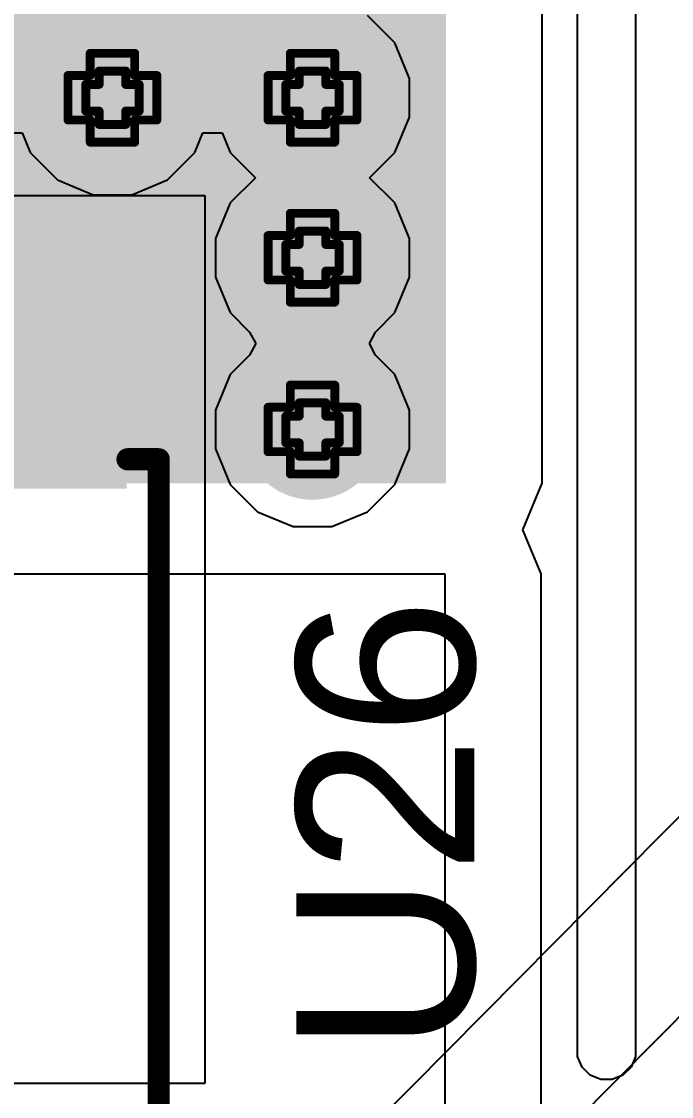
# Model space of a CAD drawing. Header units: inches. Extents: x -4 to 5258, y -4 to 5281.
# Drawn here: x 105.97 to 109.69, y 83.39 to 89.53 of the extents above; entities that cross this region are included whole.
import ezdxf

# ---------------------------------------------------------------- set-up
doc = ezdxf.new("R2010")
doc.units = ezdxf.units.IN
for name, color, linetype in [('Bottom Layer', 5, 'Continuous'), ('Bottom Solder', 6, 'Continuous'), ('Drill Drawing', 1, 'Continuous'), ('Layer 1', 16, 'Continuous'), ('Layer 2', 76, 'Continuous'), ('Top Layer', 1, 'Continuous'), ('Top Overlay', 2, 'Continuous'), ('Top Paste', 8, 'Continuous'), ('Top Solder', 216, 'Continuous'), ('Via Holes', 16, 'Continuous')]:
    doc.layers.add(name, color=color, linetype=linetype)
doc.styles.add('Arial', font='', dxfattribs={"height": 0.2})
doc.styles.get('Arial').set_extended_font_data('Arial')

# ---------------------------------------------------------------- blocks, each defined once
blk = doc.blocks.new('SOIC_8_7')
at = {"layer": 'Top Layer'}
blk.add_hatch(color=1, dxfattribs=at).paths.add_polyline_path([(3.475, -1.605), (3.475, -2.205), (1.925, -2.205), (1.925, -1.605)])
at = {"layer": 'Top Paste'}
blk.add_hatch(color=8, dxfattribs=at).paths.add_polyline_path([(3.475, -1.605), (3.475, -2.205), (1.925, -2.205), (1.925, -1.605)])
at = {"layer": 'Top Solder'}
blk.add_hatch(color=216, dxfattribs=at).paths.add_polyline_path([(3.5766, -1.5034), (3.5766, -2.3066), (1.8234, -2.3066), (1.8234, -1.5034)])
at = {"layer": 'Top Overlay'}
for points in [[(1.9906, -2.3114, 0.127, 0.127, 0), (1.9906, -2.4892, 0.127, 0.127, 0)], [(-1.9906, -2.4892, 0.127, 0.127, 0), (1.9906, -2.4892, 0.127, 0.127, 0)]]:
    blk.add_lwpolyline(points, format="xyseb", dxfattribs=at)
for points in [[(1.9588, -2.3114, 0.0635, 0.0635, 1), (2.0223, -2.3114, 0.0635, 0.0635, 1)], [(1.9589, -2.4892, 0.0635, 0.0635, 1), (2.0224, -2.4892, 0.0635, 0.0635, 1)], [(1.9589, -2.4892, 0.0635, 0.0635, 1), (2.0224, -2.4892, 0.0635, 0.0635, 1)]]:
    blk.add_lwpolyline(points, format="xyseb", close=True, dxfattribs=at)
blk = doc.blocks.new('13_WQFN_HR__3_2__31')
at = {"layer": 'Top Solder'}
for p in [(-0.575, 1.8099), (0.575, 1.81)]:
    blk.add_line(p, (5220.6763, 5271.621), dxfattribs=at)

msp = doc.modelspace()

# ---------------------------------------------------------------- hatches: boundary and pattern name
at = {"layer": 'Bottom Layer'}
h = msp.add_hatch(color=5, dxfattribs=at)
edge = h.paths.add_edge_path()
edge.add_arc((106.4921, 89.0936), 0.3, 0, 360)
h = msp.add_hatch(color=5, dxfattribs=at)
edge = h.paths.add_edge_path()
edge.add_arc((107.6351, 89.0936), 0.3, 0, 360)
h = msp.add_hatch(color=5, dxfattribs=at)
edge = h.paths.add_edge_path()
edge.add_arc((107.6351, 88.1792), 0.3, 0, 360)
h = msp.add_hatch(color=5, dxfattribs=at)
edge = h.paths.add_edge_path()
edge.add_arc((107.6351, 87.1977), 0.3, 0, 360)
at = {"layer": 'Bottom Solder'}
h = msp.add_hatch(color=6, dxfattribs=at)
edge = h.paths.add_edge_path()
edge.add_arc((106.4921, 89.0936), 0.4016, 0, 360)
h = msp.add_hatch(color=6, dxfattribs=at)
edge = h.paths.add_edge_path()
edge.add_arc((107.6351, 89.0936), 0.4016, 0, 360)
h = msp.add_hatch(color=6, dxfattribs=at)
edge = h.paths.add_edge_path()
edge.add_arc((107.6351, 88.1792), 0.4016, 0, 360)
h = msp.add_hatch(color=6, dxfattribs=at)
edge = h.paths.add_edge_path()
edge.add_arc((107.6351, 87.1977), 0.4016, 0, 360)
at = {"layer": 'Layer 1'}
h = msp.add_hatch(color=16, dxfattribs=at)
edge = h.paths.add_edge_path()
edge.add_arc((106.4921, 89.0936), 0.3, 0, 360)
h = msp.add_hatch(color=16, dxfattribs=at)
edge = h.paths.add_edge_path()
edge.add_arc((107.6351, 89.0936), 0.3, 0, 360)
h = msp.add_hatch(color=16, dxfattribs=at)
edge = h.paths.add_edge_path()
edge.add_arc((107.6351, 88.1792), 0.3, 0, 360)
h = msp.add_hatch(color=16, dxfattribs=at)
edge = h.paths.add_edge_path()
edge.add_arc((107.6351, 87.1977), 0.3, 0, 360)
at = {"layer": 'Layer 2'}
h = msp.add_hatch(color=76, dxfattribs=at)
edge = h.paths.add_edge_path()
edge.add_arc((106.4921, 89.0936), 0.3, 0, 360)
h = msp.add_hatch(color=76, dxfattribs=at)
edge = h.paths.add_edge_path()
edge.add_arc((107.6351, 89.0936), 0.3, 0, 360)
h = msp.add_hatch(color=76, dxfattribs=at)
edge = h.paths.add_edge_path()
edge.add_arc((107.6351, 88.1792), 0.3, 0, 360)
h = msp.add_hatch(color=76, dxfattribs=at)
edge = h.paths.add_edge_path()
edge.add_arc((107.6351, 87.1977), 0.3, 0, 360)
at = {"layer": 'Top Layer'}
msp.add_hatch(color=1, dxfattribs=at).paths.add_polyline_path([(104.6019, 86.8906), (108.3971, 86.8906), (108.3971, 90.4728), (104.6019, 90.4728)])
h = msp.add_hatch(color=1, dxfattribs=at)
edge = h.paths.add_edge_path()
edge.add_arc((106.4921, 89.0936), 0.3, 0, 360)
h = msp.add_hatch(color=1, dxfattribs=at)
edge = h.paths.add_edge_path()
edge.add_arc((107.6351, 89.0936), 0.3, 0, 360)
h = msp.add_hatch(color=1, dxfattribs=at)
edge = h.paths.add_edge_path()
edge.add_arc((107.6351, 88.1792), 0.3, 0, 360)
h = msp.add_hatch(color=1, dxfattribs=at)
edge = h.paths.add_edge_path()
edge.add_arc((107.6351, 87.1977), 0.3, 0, 360)
at = {"layer": 'Top Solder'}
h = msp.add_hatch(color=216, dxfattribs=at)
edge = h.paths.add_edge_path()
edge.add_arc((106.4921, 89.0936), 0.4016, 0, 360)
h = msp.add_hatch(color=216, dxfattribs=at)
edge = h.paths.add_edge_path()
edge.add_arc((107.6351, 89.0936), 0.4016, 0, 360)
h = msp.add_hatch(color=216, dxfattribs=at)
edge = h.paths.add_edge_path()
edge.add_arc((107.6351, 88.1792), 0.4016, 0, 360)
h = msp.add_hatch(color=216, dxfattribs=at)
edge = h.paths.add_edge_path()
edge.add_arc((107.6351, 87.1977), 0.4016, 0, 360)
at = {"layer": 'Via Holes'}
h = msp.add_hatch(color=7, dxfattribs=at)
edge = h.paths.add_edge_path()
edge.add_arc((106.4921, 89.0936), 0.15, 0, 360)
h = msp.add_hatch(color=7, dxfattribs=at)
edge = h.paths.add_edge_path()
edge.add_arc((107.6351, 89.0936), 0.15, 0, 360)
h = msp.add_hatch(color=7, dxfattribs=at)
edge = h.paths.add_edge_path()
edge.add_arc((107.6351, 88.1792), 0.15, 0, 360)
h = msp.add_hatch(color=7, dxfattribs=at)
edge = h.paths.add_edge_path()
edge.add_arc((107.6351, 87.1977), 0.15, 0, 360)

# ---------------------------------------------------------------- linework, layer by layer
at = {"layer": 'Bottom Solder'}
for p, q in [((109.1497, 83.6474), (109.1497, 91.115)), ((109.4799, 91.115), (109.4799, 83.6474)), ((109.1497, 83.6474), (109.1497, 83.6474)), ((109.1497, 83.6146), (109.1497, 83.6474)), ((109.1748, 83.5539), (109.1497, 83.6146)), ((109.4799, 83.6146), (109.4547, 83.5539)), ((109.4799, 83.6474), (109.4799, 83.6146)), ((109.2212, 83.5075), (109.1748, 83.5539)), ((109.4547, 83.5539), (109.4083, 83.5075)), ((109.2819, 83.4823), (109.2212, 83.5075)), ((109.4083, 83.5075), (109.3476, 83.4823)), ((109.3148, 83.4823), (109.2819, 83.4823)), ((109.3476, 83.4823), (109.3148, 83.4823))]:
    msp.add_line(p, q, dxfattribs=at)
at = {"layer": 'Drill Drawing'}
for points in [[(106.3651, 89.2206, 0.0508, 0.0508, 0), (106.3651, 89.3476, 0.0508, 0.0508, 0)], [(106.3651, 89.3476, 0.0508, 0.0508, 0), (106.6191, 89.3476, 0.0508, 0.0508, 0)], [(106.6191, 89.2206, 0.0508, 0.0508, 0), (106.6191, 89.3476, 0.0508, 0.0508, 0)], [(107.5081, 89.2206, 0.0508, 0.0508, 0), (107.5081, 89.3476, 0.0508, 0.0508, 0)], [(107.5081, 89.3476, 0.0508, 0.0508, 0), (107.7621, 89.3476, 0.0508, 0.0508, 0)], [(107.7621, 89.2206, 0.0508, 0.0508, 0), (107.7621, 89.3476, 0.0508, 0.0508, 0)], [(106.4159, 89.1698, 0.0508, 0.0508, 0), (106.4159, 89.246, 0.0508, 0.0508, 0)], [(106.4159, 89.246, 0.0508, 0.0508, 0), (106.5683, 89.246, 0.0508, 0.0508, 0)], [(106.5683, 89.1698, 0.0508, 0.0508, 0), (106.5683, 89.246, 0.0508, 0.0508, 0)], [(107.5589, 89.1698, 0.0508, 0.0508, 0), (107.5589, 89.246, 0.0508, 0.0508, 0)], [(107.5589, 89.246, 0.0508, 0.0508, 0), (107.7113, 89.246, 0.0508, 0.0508, 0)], [(107.7113, 89.1698, 0.0508, 0.0508, 0), (107.7113, 89.246, 0.0508, 0.0508, 0)], [(106.2381, 88.9666, 0.0508, 0.0508, 0), (106.2381, 89.2206, 0.0508, 0.0508, 0)], [(106.2381, 89.2206, 0.0508, 0.0508, 0), (106.3651, 89.2206, 0.0508, 0.0508, 0)], [(106.6191, 89.2206, 0.0508, 0.0508, 0), (106.7461, 89.2206, 0.0508, 0.0508, 0)], [(106.7461, 88.9666, 0.0508, 0.0508, 0), (106.7461, 89.2206, 0.0508, 0.0508, 0)], [(107.3811, 88.9666, 0.0508, 0.0508, 0), (107.3811, 89.2206, 0.0508, 0.0508, 0)], [(107.3811, 89.2206, 0.0508, 0.0508, 0), (107.5081, 89.2206, 0.0508, 0.0508, 0)], [(107.7621, 89.2206, 0.0508, 0.0508, 0), (107.8891, 89.2206, 0.0508, 0.0508, 0)], [(107.8891, 88.9666, 0.0508, 0.0508, 0), (107.8891, 89.2206, 0.0508, 0.0508, 0)], [(106.3397, 89.0174, 0.0508, 0.0508, 0), (106.3397, 89.1698, 0.0508, 0.0508, 0)], [(106.3397, 89.1698, 0.0508, 0.0508, 0), (106.4159, 89.1698, 0.0508, 0.0508, 0)], [(106.5683, 89.1698, 0.0508, 0.0508, 0), (106.6445, 89.1698, 0.0508, 0.0508, 0)], [(106.6445, 89.0174, 0.0508, 0.0508, 0), (106.6445, 89.1698, 0.0508, 0.0508, 0)], [(107.4827, 89.0174, 0.0508, 0.0508, 0), (107.4827, 89.1698, 0.0508, 0.0508, 0)], [(107.4827, 89.1698, 0.0508, 0.0508, 0), (107.5589, 89.1698, 0.0508, 0.0508, 0)], [(107.7113, 89.1698, 0.0508, 0.0508, 0), (107.7875, 89.1698, 0.0508, 0.0508, 0)], [(107.7875, 89.0174, 0.0508, 0.0508, 0), (107.7875, 89.1698, 0.0508, 0.0508, 0)], [(106.3397, 89.0174, 0.0508, 0.0508, 0), (106.4159, 89.0174, 0.0508, 0.0508, 0)], [(106.4159, 88.9412, 0.0508, 0.0508, 0), (106.4159, 89.0174, 0.0508, 0.0508, 0)], [(106.5683, 89.0174, 0.0508, 0.0508, 0), (106.6445, 89.0174, 0.0508, 0.0508, 0)], [(106.5683, 88.9412, 0.0508, 0.0508, 0), (106.5683, 89.0174, 0.0508, 0.0508, 0)], [(107.4827, 89.0174, 0.0508, 0.0508, 0), (107.5589, 89.0174, 0.0508, 0.0508, 0)], [(107.5589, 88.9412, 0.0508, 0.0508, 0), (107.5589, 89.0174, 0.0508, 0.0508, 0)], [(107.7113, 89.0174, 0.0508, 0.0508, 0), (107.7875, 89.0174, 0.0508, 0.0508, 0)], [(107.7113, 88.9412, 0.0508, 0.0508, 0), (107.7113, 89.0174, 0.0508, 0.0508, 0)], [(106.2381, 88.9666, 0.0508, 0.0508, 0), (106.3651, 88.9666, 0.0508, 0.0508, 0)], [(106.3651, 88.8396, 0.0508, 0.0508, 0), (106.3651, 88.9666, 0.0508, 0.0508, 0)], [(106.4159, 88.9412, 0.0508, 0.0508, 0), (106.5683, 88.9412, 0.0508, 0.0508, 0)], [(106.6191, 88.9666, 0.0508, 0.0508, 0), (106.7461, 88.9666, 0.0508, 0.0508, 0)], [(106.6191, 88.8396, 0.0508, 0.0508, 0), (106.6191, 88.9666, 0.0508, 0.0508, 0)], [(107.3811, 88.9666, 0.0508, 0.0508, 0), (107.5081, 88.9666, 0.0508, 0.0508, 0)], [(107.5081, 88.8396, 0.0508, 0.0508, 0), (107.5081, 88.9666, 0.0508, 0.0508, 0)], [(107.5589, 88.9412, 0.0508, 0.0508, 0), (107.7113, 88.9412, 0.0508, 0.0508, 0)], [(107.7621, 88.9666, 0.0508, 0.0508, 0), (107.8891, 88.9666, 0.0508, 0.0508, 0)], [(107.7621, 88.8396, 0.0508, 0.0508, 0), (107.7621, 88.9666, 0.0508, 0.0508, 0)], [(106.3651, 88.8396, 0.0508, 0.0508, 0), (106.6191, 88.8396, 0.0508, 0.0508, 0)], [(107.5081, 88.8396, 0.0508, 0.0508, 0), (107.7621, 88.8396, 0.0508, 0.0508, 0)], [(107.5081, 88.3062, 0.0508, 0.0508, 0), (107.5081, 88.4332, 0.0508, 0.0508, 0)], [(107.5081, 88.4332, 0.0508, 0.0508, 0), (107.7621, 88.4332, 0.0508, 0.0508, 0)], [(107.7621, 88.3062, 0.0508, 0.0508, 0), (107.7621, 88.4332, 0.0508, 0.0508, 0)], [(107.5589, 88.2554, 0.0508, 0.0508, 0), (107.5589, 88.3316, 0.0508, 0.0508, 0)], [(107.5589, 88.3316, 0.0508, 0.0508, 0), (107.7113, 88.3316, 0.0508, 0.0508, 0)], [(107.7113, 88.2554, 0.0508, 0.0508, 0), (107.7113, 88.3316, 0.0508, 0.0508, 0)], [(107.3811, 88.0522, 0.0508, 0.0508, 0), (107.3811, 88.3062, 0.0508, 0.0508, 0)], [(107.3811, 88.3062, 0.0508, 0.0508, 0), (107.5081, 88.3062, 0.0508, 0.0508, 0)], [(107.4827, 88.103, 0.0508, 0.0508, 0), (107.4827, 88.2554, 0.0508, 0.0508, 0)], [(107.4827, 88.2554, 0.0508, 0.0508, 0), (107.5589, 88.2554, 0.0508, 0.0508, 0)], [(107.7113, 88.2554, 0.0508, 0.0508, 0), (107.7875, 88.2554, 0.0508, 0.0508, 0)], [(107.7621, 88.3062, 0.0508, 0.0508, 0), (107.8891, 88.3062, 0.0508, 0.0508, 0)], [(107.7875, 88.103, 0.0508, 0.0508, 0), (107.7875, 88.2554, 0.0508, 0.0508, 0)], [(107.8891, 88.0522, 0.0508, 0.0508, 0), (107.8891, 88.3062, 0.0508, 0.0508, 0)], [(107.4827, 88.103, 0.0508, 0.0508, 0), (107.5589, 88.103, 0.0508, 0.0508, 0)], [(107.5589, 88.0268, 0.0508, 0.0508, 0), (107.5589, 88.103, 0.0508, 0.0508, 0)], [(107.7113, 88.103, 0.0508, 0.0508, 0), (107.7875, 88.103, 0.0508, 0.0508, 0)], [(107.7113, 88.0268, 0.0508, 0.0508, 0), (107.7113, 88.103, 0.0508, 0.0508, 0)], [(107.3811, 88.0522, 0.0508, 0.0508, 0), (107.5081, 88.0522, 0.0508, 0.0508, 0)], [(107.5081, 87.9252, 0.0508, 0.0508, 0), (107.5081, 88.0522, 0.0508, 0.0508, 0)], [(107.5589, 88.0268, 0.0508, 0.0508, 0), (107.7113, 88.0268, 0.0508, 0.0508, 0)], [(107.7621, 88.0522, 0.0508, 0.0508, 0), (107.8891, 88.0522, 0.0508, 0.0508, 0)], [(107.7621, 87.9252, 0.0508, 0.0508, 0), (107.7621, 88.0522, 0.0508, 0.0508, 0)], [(107.5081, 87.9252, 0.0508, 0.0508, 0), (107.7621, 87.9252, 0.0508, 0.0508, 0)], [(107.5081, 87.3247, 0.0508, 0.0508, 0), (107.5081, 87.4517, 0.0508, 0.0508, 0)], [(107.5081, 87.4517, 0.0508, 0.0508, 0), (107.7621, 87.4517, 0.0508, 0.0508, 0)], [(107.7621, 87.3247, 0.0508, 0.0508, 0), (107.7621, 87.4517, 0.0508, 0.0508, 0)], [(107.5589, 87.2739, 0.0508, 0.0508, 0), (107.5589, 87.3501, 0.0508, 0.0508, 0)], [(107.5589, 87.3501, 0.0508, 0.0508, 0), (107.7113, 87.3501, 0.0508, 0.0508, 0)], [(107.7113, 87.2739, 0.0508, 0.0508, 0), (107.7113, 87.3501, 0.0508, 0.0508, 0)], [(107.3811, 87.0707, 0.0508, 0.0508, 0), (107.3811, 87.3247, 0.0508, 0.0508, 0)], [(107.3811, 87.3247, 0.0508, 0.0508, 0), (107.5081, 87.3247, 0.0508, 0.0508, 0)], [(107.4827, 87.1215, 0.0508, 0.0508, 0), (107.4827, 87.2739, 0.0508, 0.0508, 0)], [(107.4827, 87.2739, 0.0508, 0.0508, 0), (107.5589, 87.2739, 0.0508, 0.0508, 0)], [(107.7113, 87.2739, 0.0508, 0.0508, 0), (107.7875, 87.2739, 0.0508, 0.0508, 0)], [(107.7621, 87.3247, 0.0508, 0.0508, 0), (107.8891, 87.3247, 0.0508, 0.0508, 0)], [(107.7875, 87.1215, 0.0508, 0.0508, 0), (107.7875, 87.2739, 0.0508, 0.0508, 0)], [(107.8891, 87.0707, 0.0508, 0.0508, 0), (107.8891, 87.3247, 0.0508, 0.0508, 0)], [(107.4827, 87.1215, 0.0508, 0.0508, 0), (107.5589, 87.1215, 0.0508, 0.0508, 0)], [(107.5589, 87.0453, 0.0508, 0.0508, 0), (107.5589, 87.1215, 0.0508, 0.0508, 0)], [(107.7113, 87.1215, 0.0508, 0.0508, 0), (107.7875, 87.1215, 0.0508, 0.0508, 0)], [(107.7113, 87.0453, 0.0508, 0.0508, 0), (107.7113, 87.1215, 0.0508, 0.0508, 0)], [(107.3811, 87.0707, 0.0508, 0.0508, 0), (107.5081, 87.0707, 0.0508, 0.0508, 0)], [(107.5081, 86.9437, 0.0508, 0.0508, 0), (107.5081, 87.0707, 0.0508, 0.0508, 0)], [(107.5589, 87.0453, 0.0508, 0.0508, 0), (107.7113, 87.0453, 0.0508, 0.0508, 0)], [(107.7621, 87.0707, 0.0508, 0.0508, 0), (107.8891, 87.0707, 0.0508, 0.0508, 0)], [(107.7621, 86.9437, 0.0508, 0.0508, 0), (107.7621, 87.0707, 0.0508, 0.0508, 0)], [(107.5081, 86.9437, 0.0508, 0.0508, 0), (107.7621, 86.9437, 0.0508, 0.0508, 0)]]:
    msp.add_lwpolyline(points, format="xyseb", dxfattribs=at)
for points in [[(106.3524, 89.3476, 0.0254, 0.0254, 1), (106.3778, 89.3476, 0.0254, 0.0254, 1)], [(106.3524, 89.3476, 0.0254, 0.0254, 1), (106.3778, 89.3476, 0.0254, 0.0254, 1)], [(106.6064, 89.3476, 0.0254, 0.0254, 1), (106.6318, 89.3476, 0.0254, 0.0254, 1)], [(106.6064, 89.3476, 0.0254, 0.0254, 1), (106.6318, 89.3476, 0.0254, 0.0254, 1)], [(107.4954, 89.3476, 0.0254, 0.0254, 1), (107.5208, 89.3476, 0.0254, 0.0254, 1)], [(107.4954, 89.3476, 0.0254, 0.0254, 1), (107.5208, 89.3476, 0.0254, 0.0254, 1)], [(107.7494, 89.3476, 0.0254, 0.0254, 1), (107.7748, 89.3476, 0.0254, 0.0254, 1)], [(107.7494, 89.3476, 0.0254, 0.0254, 1), (107.7748, 89.3476, 0.0254, 0.0254, 1)], [(106.4032, 89.246, 0.0254, 0.0254, 1), (106.4286, 89.246, 0.0254, 0.0254, 1)], [(106.4032, 89.246, 0.0254, 0.0254, 1), (106.4286, 89.246, 0.0254, 0.0254, 1)], [(106.5556, 89.246, 0.0254, 0.0254, 1), (106.581, 89.246, 0.0254, 0.0254, 1)], [(106.5556, 89.246, 0.0254, 0.0254, 1), (106.581, 89.246, 0.0254, 0.0254, 1)], [(107.5462, 89.246, 0.0254, 0.0254, 1), (107.5716, 89.246, 0.0254, 0.0254, 1)], [(107.5462, 89.246, 0.0254, 0.0254, 1), (107.5716, 89.246, 0.0254, 0.0254, 1)], [(107.6986, 89.246, 0.0254, 0.0254, 1), (107.724, 89.246, 0.0254, 0.0254, 1)], [(107.6986, 89.246, 0.0254, 0.0254, 1), (107.724, 89.246, 0.0254, 0.0254, 1)], [(106.2254, 89.2206, 0.0254, 0.0254, 1), (106.2508, 89.2206, 0.0254, 0.0254, 1)], [(106.2254, 89.2206, 0.0254, 0.0254, 1), (106.2508, 89.2206, 0.0254, 0.0254, 1)], [(106.3524, 89.2206, 0.0254, 0.0254, 1), (106.3778, 89.2206, 0.0254, 0.0254, 1)], [(106.3524, 89.2206, 0.0254, 0.0254, 1), (106.3778, 89.2206, 0.0254, 0.0254, 1)], [(106.6064, 89.2206, 0.0254, 0.0254, 1), (106.6318, 89.2206, 0.0254, 0.0254, 1)], [(106.6064, 89.2206, 0.0254, 0.0254, 1), (106.6318, 89.2206, 0.0254, 0.0254, 1)], [(106.7334, 89.2206, 0.0254, 0.0254, 1), (106.7588, 89.2206, 0.0254, 0.0254, 1)], [(106.7334, 89.2206, 0.0254, 0.0254, 1), (106.7588, 89.2206, 0.0254, 0.0254, 1)], [(107.3684, 89.2206, 0.0254, 0.0254, 1), (107.3938, 89.2206, 0.0254, 0.0254, 1)], [(107.3684, 89.2206, 0.0254, 0.0254, 1), (107.3938, 89.2206, 0.0254, 0.0254, 1)], [(107.4954, 89.2206, 0.0254, 0.0254, 1), (107.5208, 89.2206, 0.0254, 0.0254, 1)], [(107.4954, 89.2206, 0.0254, 0.0254, 1), (107.5208, 89.2206, 0.0254, 0.0254, 1)], [(107.7494, 89.2206, 0.0254, 0.0254, 1), (107.7748, 89.2206, 0.0254, 0.0254, 1)], [(107.7494, 89.2206, 0.0254, 0.0254, 1), (107.7748, 89.2206, 0.0254, 0.0254, 1)], [(107.8764, 89.2206, 0.0254, 0.0254, 1), (107.9018, 89.2206, 0.0254, 0.0254, 1)], [(107.8764, 89.2206, 0.0254, 0.0254, 1), (107.9018, 89.2206, 0.0254, 0.0254, 1)], [(106.327, 89.1698, 0.0254, 0.0254, 1), (106.3524, 89.1698, 0.0254, 0.0254, 1)], [(106.327, 89.1698, 0.0254, 0.0254, 1), (106.3524, 89.1698, 0.0254, 0.0254, 1)], [(106.4032, 89.1698, 0.0254, 0.0254, 1), (106.4286, 89.1698, 0.0254, 0.0254, 1)], [(106.4032, 89.1698, 0.0254, 0.0254, 1), (106.4286, 89.1698, 0.0254, 0.0254, 1)], [(106.5556, 89.1698, 0.0254, 0.0254, 1), (106.581, 89.1698, 0.0254, 0.0254, 1)], [(106.5556, 89.1698, 0.0254, 0.0254, 1), (106.581, 89.1698, 0.0254, 0.0254, 1)], [(106.6318, 89.1698, 0.0254, 0.0254, 1), (106.6572, 89.1698, 0.0254, 0.0254, 1)], [(106.6318, 89.1698, 0.0254, 0.0254, 1), (106.6572, 89.1698, 0.0254, 0.0254, 1)], [(107.47, 89.1698, 0.0254, 0.0254, 1), (107.4954, 89.1698, 0.0254, 0.0254, 1)], [(107.47, 89.1698, 0.0254, 0.0254, 1), (107.4954, 89.1698, 0.0254, 0.0254, 1)], [(107.5462, 89.1698, 0.0254, 0.0254, 1), (107.5716, 89.1698, 0.0254, 0.0254, 1)], [(107.5462, 89.1698, 0.0254, 0.0254, 1), (107.5716, 89.1698, 0.0254, 0.0254, 1)], [(107.6986, 89.1698, 0.0254, 0.0254, 1), (107.724, 89.1698, 0.0254, 0.0254, 1)], [(107.6986, 89.1698, 0.0254, 0.0254, 1), (107.724, 89.1698, 0.0254, 0.0254, 1)], [(107.7748, 89.1698, 0.0254, 0.0254, 1), (107.8002, 89.1698, 0.0254, 0.0254, 1)], [(107.7748, 89.1698, 0.0254, 0.0254, 1), (107.8002, 89.1698, 0.0254, 0.0254, 1)], [(106.327, 89.0174, 0.0254, 0.0254, 1), (106.3524, 89.0174, 0.0254, 0.0254, 1)], [(106.327, 89.0174, 0.0254, 0.0254, 1), (106.3524, 89.0174, 0.0254, 0.0254, 1)], [(106.4032, 89.0174, 0.0254, 0.0254, 1), (106.4286, 89.0174, 0.0254, 0.0254, 1)], [(106.4032, 89.0174, 0.0254, 0.0254, 1), (106.4286, 89.0174, 0.0254, 0.0254, 1)], [(106.5556, 89.0174, 0.0254, 0.0254, 1), (106.581, 89.0174, 0.0254, 0.0254, 1)], [(106.5556, 89.0174, 0.0254, 0.0254, 1), (106.581, 89.0174, 0.0254, 0.0254, 1)], [(106.6318, 89.0174, 0.0254, 0.0254, 1), (106.6572, 89.0174, 0.0254, 0.0254, 1)], [(106.6318, 89.0174, 0.0254, 0.0254, 1), (106.6572, 89.0174, 0.0254, 0.0254, 1)], [(107.47, 89.0174, 0.0254, 0.0254, 1), (107.4954, 89.0174, 0.0254, 0.0254, 1)], [(107.47, 89.0174, 0.0254, 0.0254, 1), (107.4954, 89.0174, 0.0254, 0.0254, 1)], [(107.5462, 89.0174, 0.0254, 0.0254, 1), (107.5716, 89.0174, 0.0254, 0.0254, 1)], [(107.5462, 89.0174, 0.0254, 0.0254, 1), (107.5716, 89.0174, 0.0254, 0.0254, 1)], [(107.6986, 89.0174, 0.0254, 0.0254, 1), (107.724, 89.0174, 0.0254, 0.0254, 1)], [(107.6986, 89.0174, 0.0254, 0.0254, 1), (107.724, 89.0174, 0.0254, 0.0254, 1)], [(107.7748, 89.0174, 0.0254, 0.0254, 1), (107.8002, 89.0174, 0.0254, 0.0254, 1)], [(107.7748, 89.0174, 0.0254, 0.0254, 1), (107.8002, 89.0174, 0.0254, 0.0254, 1)], [(106.2254, 88.9666, 0.0254, 0.0254, 1), (106.2508, 88.9666, 0.0254, 0.0254, 1)], [(106.2254, 88.9666, 0.0254, 0.0254, 1), (106.2508, 88.9666, 0.0254, 0.0254, 1)], [(106.3524, 88.9666, 0.0254, 0.0254, 1), (106.3778, 88.9666, 0.0254, 0.0254, 1)], [(106.3524, 88.9666, 0.0254, 0.0254, 1), (106.3778, 88.9666, 0.0254, 0.0254, 1)], [(106.4032, 88.9412, 0.0254, 0.0254, 1), (106.4286, 88.9412, 0.0254, 0.0254, 1)], [(106.4032, 88.9412, 0.0254, 0.0254, 1), (106.4286, 88.9412, 0.0254, 0.0254, 1)], [(106.5556, 88.9412, 0.0254, 0.0254, 1), (106.581, 88.9412, 0.0254, 0.0254, 1)], [(106.5556, 88.9412, 0.0254, 0.0254, 1), (106.581, 88.9412, 0.0254, 0.0254, 1)], [(106.6064, 88.9666, 0.0254, 0.0254, 1), (106.6318, 88.9666, 0.0254, 0.0254, 1)], [(106.6064, 88.9666, 0.0254, 0.0254, 1), (106.6318, 88.9666, 0.0254, 0.0254, 1)], [(106.7334, 88.9666, 0.0254, 0.0254, 1), (106.7588, 88.9666, 0.0254, 0.0254, 1)], [(106.7334, 88.9666, 0.0254, 0.0254, 1), (106.7588, 88.9666, 0.0254, 0.0254, 1)], [(107.3684, 88.9666, 0.0254, 0.0254, 1), (107.3938, 88.9666, 0.0254, 0.0254, 1)], [(107.3684, 88.9666, 0.0254, 0.0254, 1), (107.3938, 88.9666, 0.0254, 0.0254, 1)], [(107.4954, 88.9666, 0.0254, 0.0254, 1), (107.5208, 88.9666, 0.0254, 0.0254, 1)], [(107.4954, 88.9666, 0.0254, 0.0254, 1), (107.5208, 88.9666, 0.0254, 0.0254, 1)], [(107.5462, 88.9412, 0.0254, 0.0254, 1), (107.5716, 88.9412, 0.0254, 0.0254, 1)], [(107.5462, 88.9412, 0.0254, 0.0254, 1), (107.5716, 88.9412, 0.0254, 0.0254, 1)], [(107.6986, 88.9412, 0.0254, 0.0254, 1), (107.724, 88.9412, 0.0254, 0.0254, 1)], [(107.6986, 88.9412, 0.0254, 0.0254, 1), (107.724, 88.9412, 0.0254, 0.0254, 1)], [(107.7494, 88.9666, 0.0254, 0.0254, 1), (107.7748, 88.9666, 0.0254, 0.0254, 1)], [(107.7494, 88.9666, 0.0254, 0.0254, 1), (107.7748, 88.9666, 0.0254, 0.0254, 1)], [(107.8764, 88.9666, 0.0254, 0.0254, 1), (107.9018, 88.9666, 0.0254, 0.0254, 1)], [(107.8764, 88.9666, 0.0254, 0.0254, 1), (107.9018, 88.9666, 0.0254, 0.0254, 1)], [(106.3524, 88.8396, 0.0254, 0.0254, 1), (106.3778, 88.8396, 0.0254, 0.0254, 1)], [(106.3524, 88.8396, 0.0254, 0.0254, 1), (106.3778, 88.8396, 0.0254, 0.0254, 1)], [(106.6064, 88.8396, 0.0254, 0.0254, 1), (106.6318, 88.8396, 0.0254, 0.0254, 1)], [(106.6064, 88.8396, 0.0254, 0.0254, 1), (106.6318, 88.8396, 0.0254, 0.0254, 1)], [(107.4954, 88.8396, 0.0254, 0.0254, 1), (107.5208, 88.8396, 0.0254, 0.0254, 1)], [(107.4954, 88.8396, 0.0254, 0.0254, 1), (107.5208, 88.8396, 0.0254, 0.0254, 1)], [(107.7494, 88.8396, 0.0254, 0.0254, 1), (107.7748, 88.8396, 0.0254, 0.0254, 1)], [(107.7494, 88.8396, 0.0254, 0.0254, 1), (107.7748, 88.8396, 0.0254, 0.0254, 1)], [(107.4954, 88.4332, 0.0254, 0.0254, 1), (107.5208, 88.4332, 0.0254, 0.0254, 1)], [(107.4954, 88.4332, 0.0254, 0.0254, 1), (107.5208, 88.4332, 0.0254, 0.0254, 1)], [(107.7494, 88.4332, 0.0254, 0.0254, 1), (107.7748, 88.4332, 0.0254, 0.0254, 1)], [(107.7494, 88.4332, 0.0254, 0.0254, 1), (107.7748, 88.4332, 0.0254, 0.0254, 1)], [(107.5462, 88.3316, 0.0254, 0.0254, 1), (107.5716, 88.3316, 0.0254, 0.0254, 1)], [(107.5462, 88.3316, 0.0254, 0.0254, 1), (107.5716, 88.3316, 0.0254, 0.0254, 1)], [(107.6986, 88.3316, 0.0254, 0.0254, 1), (107.724, 88.3316, 0.0254, 0.0254, 1)], [(107.6986, 88.3316, 0.0254, 0.0254, 1), (107.724, 88.3316, 0.0254, 0.0254, 1)], [(107.3684, 88.3062, 0.0254, 0.0254, 1), (107.3938, 88.3062, 0.0254, 0.0254, 1)], [(107.3684, 88.3062, 0.0254, 0.0254, 1), (107.3938, 88.3062, 0.0254, 0.0254, 1)], [(107.47, 88.2554, 0.0254, 0.0254, 1), (107.4954, 88.2554, 0.0254, 0.0254, 1)], [(107.47, 88.2554, 0.0254, 0.0254, 1), (107.4954, 88.2554, 0.0254, 0.0254, 1)], [(107.4954, 88.3062, 0.0254, 0.0254, 1), (107.5208, 88.3062, 0.0254, 0.0254, 1)], [(107.4954, 88.3062, 0.0254, 0.0254, 1), (107.5208, 88.3062, 0.0254, 0.0254, 1)], [(107.5462, 88.2554, 0.0254, 0.0254, 1), (107.5716, 88.2554, 0.0254, 0.0254, 1)], [(107.5462, 88.2554, 0.0254, 0.0254, 1), (107.5716, 88.2554, 0.0254, 0.0254, 1)], [(107.6986, 88.2554, 0.0254, 0.0254, 1), (107.724, 88.2554, 0.0254, 0.0254, 1)], [(107.6986, 88.2554, 0.0254, 0.0254, 1), (107.724, 88.2554, 0.0254, 0.0254, 1)], [(107.7494, 88.3062, 0.0254, 0.0254, 1), (107.7748, 88.3062, 0.0254, 0.0254, 1)], [(107.7494, 88.3062, 0.0254, 0.0254, 1), (107.7748, 88.3062, 0.0254, 0.0254, 1)], [(107.7748, 88.2554, 0.0254, 0.0254, 1), (107.8002, 88.2554, 0.0254, 0.0254, 1)], [(107.7748, 88.2554, 0.0254, 0.0254, 1), (107.8002, 88.2554, 0.0254, 0.0254, 1)], [(107.8764, 88.3062, 0.0254, 0.0254, 1), (107.9018, 88.3062, 0.0254, 0.0254, 1)], [(107.8764, 88.3062, 0.0254, 0.0254, 1), (107.9018, 88.3062, 0.0254, 0.0254, 1)], [(107.47, 88.103, 0.0254, 0.0254, 1), (107.4954, 88.103, 0.0254, 0.0254, 1)], [(107.47, 88.103, 0.0254, 0.0254, 1), (107.4954, 88.103, 0.0254, 0.0254, 1)], [(107.5462, 88.103, 0.0254, 0.0254, 1), (107.5716, 88.103, 0.0254, 0.0254, 1)], [(107.5462, 88.103, 0.0254, 0.0254, 1), (107.5716, 88.103, 0.0254, 0.0254, 1)], [(107.6986, 88.103, 0.0254, 0.0254, 1), (107.724, 88.103, 0.0254, 0.0254, 1)], [(107.6986, 88.103, 0.0254, 0.0254, 1), (107.724, 88.103, 0.0254, 0.0254, 1)], [(107.7748, 88.103, 0.0254, 0.0254, 1), (107.8002, 88.103, 0.0254, 0.0254, 1)], [(107.7748, 88.103, 0.0254, 0.0254, 1), (107.8002, 88.103, 0.0254, 0.0254, 1)], [(107.3684, 88.0522, 0.0254, 0.0254, 1), (107.3938, 88.0522, 0.0254, 0.0254, 1)], [(107.3684, 88.0522, 0.0254, 0.0254, 1), (107.3938, 88.0522, 0.0254, 0.0254, 1)], [(107.4954, 88.0522, 0.0254, 0.0254, 1), (107.5208, 88.0522, 0.0254, 0.0254, 1)], [(107.4954, 88.0522, 0.0254, 0.0254, 1), (107.5208, 88.0522, 0.0254, 0.0254, 1)], [(107.5462, 88.0268, 0.0254, 0.0254, 1), (107.5716, 88.0268, 0.0254, 0.0254, 1)], [(107.5462, 88.0268, 0.0254, 0.0254, 1), (107.5716, 88.0268, 0.0254, 0.0254, 1)], [(107.6986, 88.0268, 0.0254, 0.0254, 1), (107.724, 88.0268, 0.0254, 0.0254, 1)], [(107.6986, 88.0268, 0.0254, 0.0254, 1), (107.724, 88.0268, 0.0254, 0.0254, 1)], [(107.7494, 88.0522, 0.0254, 0.0254, 1), (107.7748, 88.0522, 0.0254, 0.0254, 1)], [(107.7494, 88.0522, 0.0254, 0.0254, 1), (107.7748, 88.0522, 0.0254, 0.0254, 1)], [(107.8764, 88.0522, 0.0254, 0.0254, 1), (107.9018, 88.0522, 0.0254, 0.0254, 1)], [(107.8764, 88.0522, 0.0254, 0.0254, 1), (107.9018, 88.0522, 0.0254, 0.0254, 1)], [(107.4954, 87.9252, 0.0254, 0.0254, 1), (107.5208, 87.9252, 0.0254, 0.0254, 1)], [(107.4954, 87.9252, 0.0254, 0.0254, 1), (107.5208, 87.9252, 0.0254, 0.0254, 1)], [(107.7494, 87.9252, 0.0254, 0.0254, 1), (107.7748, 87.9252, 0.0254, 0.0254, 1)], [(107.7494, 87.9252, 0.0254, 0.0254, 1), (107.7748, 87.9252, 0.0254, 0.0254, 1)], [(107.4954, 87.4517, 0.0254, 0.0254, 1), (107.5208, 87.4517, 0.0254, 0.0254, 1)], [(107.4954, 87.4517, 0.0254, 0.0254, 1), (107.5208, 87.4517, 0.0254, 0.0254, 1)], [(107.7494, 87.4517, 0.0254, 0.0254, 1), (107.7748, 87.4517, 0.0254, 0.0254, 1)], [(107.7494, 87.4517, 0.0254, 0.0254, 1), (107.7748, 87.4517, 0.0254, 0.0254, 1)], [(107.5462, 87.3501, 0.0254, 0.0254, 1), (107.5716, 87.3501, 0.0254, 0.0254, 1)], [(107.5462, 87.3501, 0.0254, 0.0254, 1), (107.5716, 87.3501, 0.0254, 0.0254, 1)], [(107.6986, 87.3501, 0.0254, 0.0254, 1), (107.724, 87.3501, 0.0254, 0.0254, 1)], [(107.6986, 87.3501, 0.0254, 0.0254, 1), (107.724, 87.3501, 0.0254, 0.0254, 1)], [(107.3684, 87.3247, 0.0254, 0.0254, 1), (107.3938, 87.3247, 0.0254, 0.0254, 1)], [(107.3684, 87.3247, 0.0254, 0.0254, 1), (107.3938, 87.3247, 0.0254, 0.0254, 1)], [(107.47, 87.2739, 0.0254, 0.0254, 1), (107.4954, 87.2739, 0.0254, 0.0254, 1)], [(107.47, 87.2739, 0.0254, 0.0254, 1), (107.4954, 87.2739, 0.0254, 0.0254, 1)], [(107.4954, 87.3247, 0.0254, 0.0254, 1), (107.5208, 87.3247, 0.0254, 0.0254, 1)], [(107.4954, 87.3247, 0.0254, 0.0254, 1), (107.5208, 87.3247, 0.0254, 0.0254, 1)], [(107.5462, 87.2739, 0.0254, 0.0254, 1), (107.5716, 87.2739, 0.0254, 0.0254, 1)], [(107.5462, 87.2739, 0.0254, 0.0254, 1), (107.5716, 87.2739, 0.0254, 0.0254, 1)], [(107.6986, 87.2739, 0.0254, 0.0254, 1), (107.724, 87.2739, 0.0254, 0.0254, 1)], [(107.6986, 87.2739, 0.0254, 0.0254, 1), (107.724, 87.2739, 0.0254, 0.0254, 1)], [(107.7494, 87.3247, 0.0254, 0.0254, 1), (107.7748, 87.3247, 0.0254, 0.0254, 1)], [(107.7494, 87.3247, 0.0254, 0.0254, 1), (107.7748, 87.3247, 0.0254, 0.0254, 1)], [(107.7748, 87.2739, 0.0254, 0.0254, 1), (107.8002, 87.2739, 0.0254, 0.0254, 1)], [(107.7748, 87.2739, 0.0254, 0.0254, 1), (107.8002, 87.2739, 0.0254, 0.0254, 1)], [(107.8764, 87.3247, 0.0254, 0.0254, 1), (107.9018, 87.3247, 0.0254, 0.0254, 1)], [(107.8764, 87.3247, 0.0254, 0.0254, 1), (107.9018, 87.3247, 0.0254, 0.0254, 1)], [(107.47, 87.1215, 0.0254, 0.0254, 1), (107.4954, 87.1215, 0.0254, 0.0254, 1)], [(107.47, 87.1215, 0.0254, 0.0254, 1), (107.4954, 87.1215, 0.0254, 0.0254, 1)], [(107.5462, 87.1215, 0.0254, 0.0254, 1), (107.5716, 87.1215, 0.0254, 0.0254, 1)], [(107.5462, 87.1215, 0.0254, 0.0254, 1), (107.5716, 87.1215, 0.0254, 0.0254, 1)], [(107.6986, 87.1215, 0.0254, 0.0254, 1), (107.724, 87.1215, 0.0254, 0.0254, 1)], [(107.6986, 87.1215, 0.0254, 0.0254, 1), (107.724, 87.1215, 0.0254, 0.0254, 1)], [(107.7748, 87.1215, 0.0254, 0.0254, 1), (107.8002, 87.1215, 0.0254, 0.0254, 1)], [(107.7748, 87.1215, 0.0254, 0.0254, 1), (107.8002, 87.1215, 0.0254, 0.0254, 1)], [(107.3684, 87.0707, 0.0254, 0.0254, 1), (107.3938, 87.0707, 0.0254, 0.0254, 1)], [(107.3684, 87.0707, 0.0254, 0.0254, 1), (107.3938, 87.0707, 0.0254, 0.0254, 1)], [(107.4954, 87.0707, 0.0254, 0.0254, 1), (107.5208, 87.0707, 0.0254, 0.0254, 1)], [(107.4954, 87.0707, 0.0254, 0.0254, 1), (107.5208, 87.0707, 0.0254, 0.0254, 1)], [(107.5462, 87.0453, 0.0254, 0.0254, 1), (107.5716, 87.0453, 0.0254, 0.0254, 1)], [(107.5462, 87.0453, 0.0254, 0.0254, 1), (107.5716, 87.0453, 0.0254, 0.0254, 1)], [(107.6986, 87.0453, 0.0254, 0.0254, 1), (107.724, 87.0453, 0.0254, 0.0254, 1)], [(107.6986, 87.0453, 0.0254, 0.0254, 1), (107.724, 87.0453, 0.0254, 0.0254, 1)], [(107.7494, 87.0707, 0.0254, 0.0254, 1), (107.7748, 87.0707, 0.0254, 0.0254, 1)], [(107.7494, 87.0707, 0.0254, 0.0254, 1), (107.7748, 87.0707, 0.0254, 0.0254, 1)], [(107.8764, 87.0707, 0.0254, 0.0254, 1), (107.9018, 87.0707, 0.0254, 0.0254, 1)], [(107.8764, 87.0707, 0.0254, 0.0254, 1), (107.9018, 87.0707, 0.0254, 0.0254, 1)], [(107.4954, 86.9437, 0.0254, 0.0254, 1), (107.5208, 86.9437, 0.0254, 0.0254, 1)], [(107.4954, 86.9437, 0.0254, 0.0254, 1), (107.5208, 86.9437, 0.0254, 0.0254, 1)], [(107.7494, 86.9437, 0.0254, 0.0254, 1), (107.7748, 86.9437, 0.0254, 0.0254, 1)], [(107.7494, 86.9437, 0.0254, 0.0254, 1), (107.7748, 86.9437, 0.0254, 0.0254, 1)]]:
    msp.add_lwpolyline(points, format="xyseb", close=True, dxfattribs=at)
at = {"layer": 'Layer 1'}
for p, q in [((108.1048, 89.4074), (107.9489, 89.5632)), ((108.1891, 89.2038), (108.1048, 89.4074)), ((108.1891, 88.9834), (108.1891, 89.2038)), ((108.1048, 88.7798), (108.1891, 88.9834)), ((105.8656, 88.8929), (105.9756, 88.8929)), ((105.9756, 88.8929), (106.0224, 88.7798)), ((106.9618, 88.7798), (107.0086, 88.8929)), ((107.0086, 88.8929), (107.1186, 88.8929)), ((107.1186, 88.8929), (107.1654, 88.7798)), ((106.0224, 88.7798), (106.1783, 88.6239)), ((106.8059, 88.6239), (106.9618, 88.7798)), ((107.1654, 88.7798), (107.3088, 88.6364)), ((107.9614, 88.6364), (108.1048, 88.7798)), ((106.1783, 88.6239), (106.3819, 88.5396)), ((106.6023, 88.5396), (106.8059, 88.6239)), ((107.3088, 88.6364), (107.1654, 88.493)), ((108.1048, 88.493), (107.9614, 88.6364)), ((106.3819, 88.5396), (106.6023, 88.5396)), ((107.1654, 88.493), (107.0811, 88.2894)), ((108.1891, 88.2894), (108.1048, 88.493)), ((107.0811, 88.2894), (107.0811, 88.069)), ((108.1891, 88.069), (108.1891, 88.2894)), ((107.0811, 88.069), (107.1654, 87.8654)), ((108.1048, 87.8654), (108.1891, 88.069)), ((107.1654, 87.8654), (107.276, 87.7548)), ((107.9942, 87.7548), (108.1048, 87.8654)), ((107.276, 87.7548), (107.3104, 87.6885)), ((107.9598, 87.6885), (107.9942, 87.7548)), ((107.3104, 87.6885), (107.276, 87.6221)), ((107.9942, 87.6221), (107.9598, 87.6885)), ((107.276, 87.6221), (107.1654, 87.5115)), ((108.1048, 87.5115), (107.9942, 87.6221)), ((107.1654, 87.5115), (107.0811, 87.3079)), ((108.1891, 87.3079), (108.1048, 87.5115)), ((107.0811, 87.3079), (107.0811, 87.0875)), ((108.1891, 87.0875), (108.1891, 87.3079)), ((107.0811, 87.0875), (107.1654, 86.8839)), ((108.1048, 86.8839), (108.1891, 87.0875)), ((107.1654, 86.8839), (107.3213, 86.7281)), ((107.9489, 86.7281), (108.1048, 86.8839)), ((107.3213, 86.7281), (107.5249, 86.6437)), ((107.7453, 86.6437), (107.9489, 86.7281)), ((107.5249, 86.6437), (107.7453, 86.6437))]:
    msp.add_line(p, q, dxfattribs=at)
at = {"layer": 'Layer 2'}
for p, q in [((104.0097, 88.5353), (107.0201, 88.5353)), ((107.0201, 88.5353), (107.0201, 83.4604)), ((107.0201, 83.4604), (104.1948, 83.4604))]:
    msp.add_line(p, q, dxfattribs=at)
at = {"layer": 'Top Layer'}
for p, q in [((108.947, 86.8906), (108.947, 90.4728)), ((108.8367, 86.6243), (108.947, 86.8906)), ((108.9411, 86.3721), (108.8367, 86.6243)), ((104.0097, 86.3721), (108.3913, 86.3721)), ((108.3913, 86.3721), (108.3913, 74.4151)), ((108.9411, 74.4151), (108.9411, 86.3721))]:
    msp.add_line(p, q, dxfattribs=at)

# ---------------------------------------------------------------- block references
msp.add_blockref('13_WQFN_HR__3_2__31', (37.0774, 9.2675))
at = {"rotation": 90}
msp.add_blockref('SOIC_8_7', (104.2669, 85.037), dxfattribs=at)

# ---------------------------------------------------------------- texts
at = {"layer": 'Top Overlay', "style": 'Arial'}
msp.add_text('U26', height=1.016, rotation=90, dxfattribs=at).set_placement((108.5594, 83.632))

doc.saveas('drawing.dxf')
